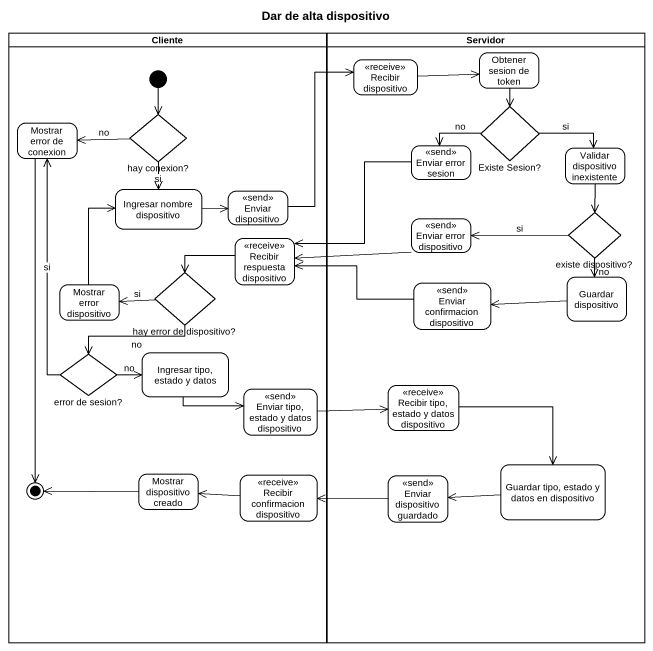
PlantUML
@startuml
title Dar de alta dispositivo
hide empty description
state Cliente <<partition>> {
  state "Mostrar error de conexion" as Mostrar_error_de_conexion
  state "hay conexion?" as hay_conexion <<choice>>
  state "Ingresar nombre dispositivo" as Ingresar_nombre_dispositivo
  state "Enviar dispositivo" as Enviar_dispositivo <<send>>
  state "Recibir respuesta dispositivo" as Recibir_respuesta <<receive>>
  state "Mostrar error dispositivo" as Mostrar_error_dispositivo
  state "hay error de dispositivo?" as hay_error_de_dispositivo <<choice>>
  state "error de sesion?" as error_de_sesion <<choice>>
  state "Ingresar tipo, estado y datos" as Ingresar_tipo_estado_y_datos
  state "Enviar tipo, estado y datos dispositivo" as Enviar_tipo_estado_y_datos <<send>>
  state "Mostrar dispositivo creado" as Mostrar_dispositivo_creado
  state "Recibir confirmacion dispositivo" as Recibir_confirmacion <<receive>>
  [*] --> hay_conexion
  Mostrar_error_de_conexion --> [*]
  Mostrar_dispositivo_creado -left-> [*]
}
state Servidor <<partition>> {
  state "Recibir dispositivo" as Recibir_dispositivo <<receive>>
  state "Obtener sesion de token" as Obtener_sesion_de_token
  state "Existe Sesion?" as Existe_Sesion <<choice>>
  state "Enviar error sesion" as Enviar_error_sesion <<send>>
  state "Validar dispositivo inexistente" as Validar_dispositivo
  state "Enviar error dispositivo" as Enviar_error_dispositivo <<send>>
  state "existe dispositivo?" as existe_dispositivo <<choice>>
  state "Enviar confirmacion dispositivo" as Enviar_confirmacion <<send>>
  state "Guardar dispositivo" as Guardar_dispositivo
  state "Recibir tipo, estado y datos dispositivo" as Recibir_tipo_estado_y_datos <<receive>>
  state "Enviar dispositivo guardado" as Enviar_dispositivo_guardado <<send>>
  state "Guardar tipo, estado y datos en dispositivo" as Guardar_tipo_estado_y_datos
}
Recibir_dispositivo -right-> Obtener_sesion_de_token
Obtener_sesion_de_token --> Existe_Sesion
Existe_Sesion -left-> Enviar_error_sesion : no
Existe_Sesion -right-> Validar_dispositivo : si
hay_conexion -left-> Mostrar_error_de_conexion : no
hay_conexion --> Ingresar_nombre_dispositivo : si
Enviar_error_sesion -left-> Recibir_respuesta
Validar_dispositivo --> existe_dispositivo
Ingresar_nombre_dispositivo -right-> Enviar_dispositivo
Enviar_dispositivo -up-> Recibir_dispositivo
Enviar_error_dispositivo -left-> Recibir_respuesta
existe_dispositivo -left-> Enviar_error_dispositivo : si
existe_dispositivo --> Guardar_dispositivo : no
Recibir_respuesta -left-> hay_error_de_dispositivo
Mostrar_error_dispositivo -up-> Ingresar_nombre_dispositivo
hay_error_de_dispositivo -left-> Mostrar_error_dispositivo : si
hay_error_de_dispositivo --> error_de_sesion : no
Enviar_confirmacion -left-> Recibir_respuesta
Guardar_dispositivo -left-> Enviar_confirmacion
error_de_sesion -up-> Mostrar_error_de_conexion : si
error_de_sesion -right-> Ingresar_tipo_estado_y_datos : no
Ingresar_tipo_estado_y_datos -right-> Enviar_tipo_estado_y_datos
Enviar_tipo_estado_y_datos -right-> Recibir_tipo_estado_y_datos
Recibir_tipo_estado_y_datos --> Guardar_tipo_estado_y_datos
Recibir_confirmacion -left-> Mostrar_dispositivo_creado
Enviar_dispositivo_guardado -left-> Recibir_confirmacion
Guardar_tipo_estado_y_datos -left-> Enviar_dispositivo_guardado
@enduml
